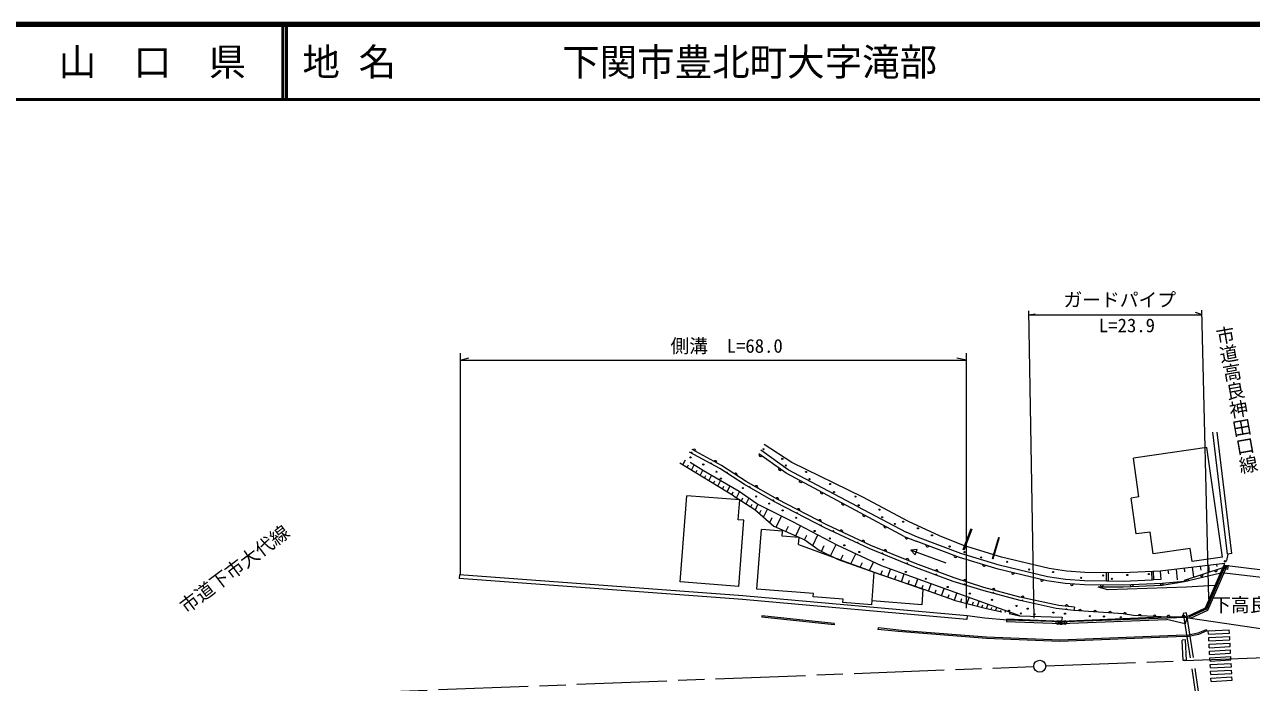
# Model space of a CAD drawing. Units: millimetres, scale not verified. Extents: x 40000 to 680000, y 20000 to 380000.
# Drawn here: x 333320 to 496952, y 292232 to 380000 of the extents above; entities that cross this region are included whole.
import ezdxf
from ezdxf.enums import TextEntityAlignment as Align

# ---------------------------------------------------------------- set-up
doc = ezdxf.new("R2010")
doc.units = ezdxf.units.MM
doc.header["$LTSCALE"] = 1000
doc.header["$PDMODE"] = 32
doc.header["$PDSIZE"] = 500
doc.linetypes.add('CHAIN', pattern=[18.5, 12, -1.5, 3.5, -1.5])
doc.linetypes.add('DASHED', pattern=[7.5, 6, -1.5])
for name, color, linetype, lineweight in [('M-BGD', 7, 'Continuous', 13), ('M-BMK', 2, 'CHAIN', 13), ('M-BMK-SRVR', 3, 'Continuous', 13), ('M-STR-HTXT', 7, 'Continuous', 13), ('M-TTL', 2, 'Continuous', 140), ('M-TTL-LINE', 7, 'Continuous', 50), ('M-TTL-TXT', 7, 'Continuous', 13)]:
    doc.layers.add(name, color=color, linetype=linetype, lineweight=lineweight)
doc.layers.add('M-BMK-HTXT', color=7, linetype='Continuous')
doc.styles.add('@ＭＳ ゴシック', font='')
doc.styles.add('ＭＳ ゴシック', font='')
doc.styles.get('@ＭＳ ゴシック').set_extended_font_data('@MS Gothic')
doc.styles.get('ＭＳ ゴシック').set_extended_font_data('MS Gothic')

msp = doc.modelspace()

# ---------------------------------------------------------------- linework, layer by layer
at = {"layer": 'M-BGD'}
for p, q in [((494338, 309417), (492393, 325637)), ((493742, 309346), (491793, 325603)), ((426030, 320759), (422012, 322960)), ((426282, 321158), (422339, 323318)), ((434912, 320137), (431236, 322748)), ((435165, 320618), (431511, 323220)), ((435641, 321587), (431956, 323982)), ((491000, 323562), (481199, 322173)), ((493072, 308937), (491000, 323562)), ((427876, 317141), (420724, 321490)), ((421112, 321254), (421449, 321951)), ((421693, 320900), (421862, 321249)), ((423875, 320475), (422078, 321568)), ((422275, 320547), (422611, 321244)), ((429329, 318640), (426030, 320759)), ((429581, 319039), (426282, 321158)), ((445143, 316965), (435641, 321587)), ((481936, 316976), (481199, 322173)), ((422856, 320193), (423024, 320542)), ((423437, 319840), (423774, 320537)), ((428615, 317696), (423875, 320475)), ((424019, 319486), (424189, 319839)), ((424600, 319133), (424945, 319848)), ((425196, 318770), (425371, 319133)), ((425793, 318407), (426148, 319143)), ((444208, 315178), (434912, 320137)), ((444411, 315728), (435165, 320618)), ((426406, 318034), (426586, 318407)), ((427020, 317661), (427385, 318418)), ((427650, 317277), (427836, 317661)), ((428275, 316882), (428655, 317668)), ((431003, 316043), (428615, 317696)), ((433532, 316238), (429329, 318640)), ((433784, 316637), (429581, 319039)), ((420764, 305639), (421669, 317128)), ((428700, 316574), (421669, 317128)), ((427876, 317141), (430728, 315294)), ((428492, 313932), (428700, 316574)), ((428922, 316463), (429107, 316845)), ((429569, 316044), (429928, 316787)), ((430180, 315649), (430354, 316010)), ((430786, 315244), (431139, 315975)), ((435772, 313679), (431003, 316043)), ((440065, 312856), (433532, 316238)), ((440305, 313273), (433784, 316637)), ((451229, 313683), (445143, 316965)), ((481936, 316976), (480910, 316830)), ((481588, 312042), (480910, 316830)), ((430728, 315294), (433232, 313104)), ((431341, 314758), (431558, 315209)), ((431895, 314273), (432413, 315344)), ((432708, 313562), (433027, 314222)), ((433569, 312953), (434278, 314420)), ((450619, 311719), (444208, 315178)), ((444411, 315728), (450886, 312264)), ((429268, 313871), (428492, 313932)), ((428571, 305023), (429268, 313871)), ((431001, 304691), (431627, 312633)), ((434424, 312413), (431627, 312633)), ((433232, 313104), (437390, 311243)), ((434871, 312370), (435213, 313079)), ((441687, 310542), (435772, 313679)), ((436173, 311788), (436818, 313124)), ((445952, 310123), (440065, 312856)), ((446175, 310511), (440305, 313273)), ((455344, 311810), (451229, 313683)), ((458498, 309962), (459552, 312771)), ((458639, 309909), (459692, 312718)), ((434371, 311731), (434424, 312413)), ((436625, 311554), (434371, 311731)), ((436553, 310642), (436625, 311554)), ((437359, 311257), (437663, 311886)), ((437390, 311243), (439300, 309864)), ((438431, 310492), (439114, 311906)), ((450619, 311719), (452228, 311088)), ((452432, 311598), (450886, 312264)), ((458000, 308922), (452228, 311088)), ((458175, 309444), (452421, 311603)), ((458527, 310486), (455344, 311810)), ((462411, 308764), (463273, 311637)), ((462507, 308735), (463369, 311609)), ((483434, 312303), (481588, 312042)), ((483844, 309405), (483434, 312303)), ((436553, 310642), (446653, 306945)), ((439300, 309864), (441830, 308642)), ((439588, 309725), (439959, 310493)), ((440825, 309128), (441545, 310617)), ((447625, 307809), (441687, 310542)), ((442145, 308532), (442500, 309268)), ((443518, 308048), (444170, 309399)), ((451944, 307671), (445952, 310123)), ((452153, 308112), (446175, 310511)), ((452373, 309978), (451539, 309889)), ((456221, 308136), (451539, 309889)), ((451539, 309889), (452110, 309275)), ((452110, 309275), (452373, 309978)), ((457802, 310788), (457796, 310776)), ((463325, 307900), (458175, 309444)), ((458639, 309909), (458498, 309962)), ((463613, 308962), (458527, 310486)), ((488796, 310107), (483844, 309405)), ((489043, 308366), (488796, 310107)), ((493687, 308484), (493840, 309358)), ((494338, 309417), (493742, 309346)), ((441830, 308642), (447490, 306651)), ((444764, 307610), (445063, 308230)), ((446009, 307172), (446555, 308302)), ((451523, 306352), (447625, 307809)), ((457179, 305697), (451944, 307671)), ((457302, 306184), (452153, 308112)), ((463181, 307368), (458000, 308922)), ((462507, 308735), (462411, 308764)), ((469749, 306339), (463325, 307900)), ((469964, 307419), (463613, 308962)), ((493410, 308113), (484777, 307079)), ((493072, 308937), (489043, 308366)), ((490232, 307229), (490173, 307725)), ((490837, 302175), (493283, 307819)), ((493280, 307794), (490854, 302140)), ((493434, 307773), (490969, 302028)), ((491144, 301877), (493698, 307771)), ((491361, 306941), (491252, 307854)), ((492367, 307686), (492331, 307983)), ((493435, 307776), (493280, 307794)), ((493283, 307819), (493410, 308113)), ((493698, 307771), (493283, 307819)), ((493489, 307342), (493582, 307876)), ((501672, 306838), (493698, 307771)), ((493784, 307291), (493890, 307897)), ((391344, 306601), (391307, 306102)), ((429099, 303312), (391307, 306102)), ((429136, 303811), (391344, 306601)), ((446309, 302578), (446653, 306945)), ((446653, 306945), (453142, 304676)), ((447490, 306651), (451390, 305296)), ((447538, 306634), (447725, 307167)), ((448461, 306310), (448832, 307365)), ((449367, 305991), (449551, 306514)), ((450274, 305673), (450638, 306709)), ((466069, 301135), (451523, 306352)), ((452086, 305036), (452443, 306052)), ((461272, 304906), (457302, 306184)), ((469642, 305799), (463181, 307368)), ((472152, 305967), (469749, 306339)), ((472270, 307062), (469964, 307419)), ((474742, 306911), (472270, 307062)), ((479795, 306850), (474742, 306911)), ((477599, 305736), (477606, 306876)), ((477899, 305729), (477906, 306873)), ((484777, 307079), (479795, 306850)), ((483726, 305898), (483677, 307029)), ((483926, 305907), (483877, 307038)), ((484777, 307079), (484876, 305982)), ((485916, 306712), (485856, 307208)), ((487106, 305913), (486935, 307337)), ((493153, 307520), (487963, 305845)), ((492854, 306831), (487975, 305656)), ((488074, 306970), (488014, 307467)), ((489253, 306261), (489093, 307596)), ((501804, 305815), (492945, 306865)), ((493785, 307298), (493489, 307342)), ((428571, 305023), (420764, 305639)), ((438552, 304096), (431001, 304691)), ((451180, 305354), (451360, 305867)), ((457249, 303222), (451390, 305296)), ((452976, 304724), (453153, 305227)), ((453142, 304676), (452977, 302580)), ((453865, 304411), (454215, 305408)), ((454738, 304104), (454911, 304598)), ((455610, 303798), (455954, 304777)), ((461309, 304444), (457179, 305697)), ((466057, 303608), (461272, 304906)), ((466084, 303157), (461309, 304444)), ((472093, 305420), (469642, 305799)), ((474681, 305262), (472093, 305420)), ((474701, 305812), (472152, 305967)), ((479822, 305199), (474681, 305262)), ((477599, 305736), (474701, 305812)), ((479819, 304949), (476514, 304962)), ((477798, 304590), (476514, 304962)), ((477899, 305729), (477599, 305736)), ((488299, 304961), (477798, 304590)), ((479829, 305717), (477899, 305729)), ((485054, 305426), (479822, 305199)), ((483726, 305898), (479829, 305717)), ((485065, 305176), (479833, 304950)), ((483926, 305907), (483726, 305898)), ((484876, 305982), (483926, 305907)), ((487974, 305690), (485054, 305426)), ((487975, 305656), (485065, 305176)), ((487963, 305845), (487974, 305690)), ((492077, 305150), (488299, 304961)), ((492124, 305144), (492077, 305150)), ((458987, 300627), (429091, 303313)), ((459032, 301124), (429136, 303811)), ((438519, 303677), (438552, 304096)), ((442480, 303365), (438519, 303677)), ((442442, 302883), (442480, 303365)), ((446309, 302578), (442442, 302883)), ((452977, 302580), (446350, 303102)), ((456467, 303497), (456637, 303982)), ((457249, 303222), (461593, 302102)), ((457326, 303204), (457660, 304157)), ((458190, 303000), (458340, 303427)), ((459054, 302795), (459322, 303555)), ((459744, 302632), (459865, 302974)), ((460434, 302468), (460649, 303079)), ((471262, 302520), (466057, 303608)), ((470922, 302089), (466084, 303157)), ((431665, 301124), (431645, 300925)), ((441309, 300116), (431665, 301124)), ((459032, 301124), (458999, 300626)), ((461382, 300796), (459032, 301124)), ((461046, 302324), (461142, 302596)), ((461593, 302102), (463638, 301661)), ((461658, 302179), (461826, 302657)), ((462269, 302034), (462342, 302240)), ((462881, 301890), (463002, 302235)), ((463493, 301745), (463542, 301884)), ((464104, 301600), (464179, 301813)), ((464645, 301443), (466069, 301135)), ((464716, 301455), (464741, 301529)), ((465327, 301311), (465356, 301391)), ((466069, 301135), (471688, 300956)), ((473253, 301816), (470922, 302089)), ((473336, 302264), (471262, 302520)), ((473336, 302264), (473253, 301816)), ((479823, 301379), (473253, 301816)), ((481198, 301159), (479823, 301379)), ((484899, 300967), (481198, 301159)), ((488258, 301514), (487863, 301453)), ((488358, 301015), (490837, 302175)), ((490854, 302140), (488629, 301103)), ((488629, 301103), (488692, 300967)), ((490969, 302028), (488692, 300967)), ((488824, 300791), (491144, 301877)), ((441289, 299917), (431645, 300925)), ((441309, 300116), (441289, 299917)), ((447164, 299504), (447144, 299305)), ((450671, 299137), (447164, 299504)), ((464366, 300560), (461382, 300796)), ((464313, 300713), (464299, 300364)), ((464299, 300364), (471567, 300077)), ((464313, 300713), (471612, 300426)), ((470345, 300367), (464366, 300560)), ((473345, 300366), (470345, 300367)), ((471567, 300077), (485602, 300649)), ((471612, 300426), (484899, 300967)), ((471688, 300956), (471612, 300426)), ((488188, 300911), (473345, 300366)), ((484899, 300967), (488358, 301015)), ((488095, 300052), (485602, 300649)), ((488348, 300798), (488095, 300052)), ((488348, 300798), (488358, 301015)), ((488824, 300791), (488348, 300798)), ((488824, 300791), (502301, 298834)), ((449828, 299025), (447144, 299305)), ((461617, 298078), (449828, 299025)), ((461627, 298258), (450671, 299137)), ((471407, 297716), (461617, 298078)), ((471407, 297896), (461627, 298258)), ((486906, 298480), (471407, 297896)), ((486919, 298301), (471407, 297716)), ((488587, 298544), (486906, 298480)), ((488608, 298365), (486919, 298301)), ((488156, 297914), (487706, 297895)), ((487825, 295142), (487706, 297895)), ((488274, 295161), (488156, 297914)), ((489817, 298795), (488587, 298544)), ((489871, 298622), (488608, 298365)), ((490922, 299269), (489817, 298795)), ((490993, 299104), (489871, 298622)), ((490922, 299269), (490993, 299104)), ((491200, 299117), (493996, 299274)), ((491225, 298668), (491200, 299117)), ((491225, 298668), (494021, 298825)), ((491250, 298218), (494046, 298376)), ((491275, 297769), (491250, 298218)), ((491275, 297769), (494072, 297926)), ((494021, 298825), (493996, 299274)), ((494072, 297926), (494046, 298376)), ((491300, 297320), (494097, 297477)), ((491326, 296871), (491300, 297320)), ((491326, 296871), (494122, 297028)), ((491351, 296421), (494147, 296578)), ((491376, 295972), (491351, 296421)), ((494122, 297028), (494097, 297477)), ((494173, 296129), (494147, 296578)), ((488274, 295161), (487825, 295142)), ((491376, 295972), (494173, 296129)), ((491402, 295523), (494198, 295680)), ((491427, 295073), (491402, 295523)), ((491427, 295073), (494223, 295231)), ((491452, 294624), (494248, 294781)), ((491477, 294175), (491452, 294624)), ((494223, 295231), (494198, 295680)), ((494274, 294332), (494248, 294781)), ((491477, 294175), (494274, 294332)), ((491503, 293725), (494299, 293883)), ((491528, 293276), (491503, 293725)), ((491528, 293276), (494324, 293433)), ((491553, 292827), (494350, 292984)), ((494324, 293433), (494299, 293883)), ((494375, 292535), (494350, 292984)), ((491578, 292378), (491553, 292827)), ((491578, 292378), (494375, 292535))]:
    msp.add_line(p, q, dxfattribs=at)
at = {"layer": 'M-BGD', "linetype": 'DASHED'}
for p, q in [((487863, 301453), (490712, 282718)), ((488258, 301514), (490276, 288244))]:
    msp.add_line(p, q, dxfattribs=at)
at = {"layer": 'M-BGD'}
for centre, radius in [((431867, 323344), 75), ((422139, 322263), 75), ((423846, 321313), 75), ((434383, 322071), 75), ((434859, 321182), 75), ((425606, 320339), 75), ((426181, 319419), 75), ((437553, 320314), 75), ((437998, 319357), 75), ((429113, 318160), 75), ((440754, 318699), 75), ((441281, 317631), 75), ((430898, 317040), 75), ((432641, 316094), 75), ((444135, 317029), 75), ((444566, 315855), 75), ((434427, 315182), 75), ((436225, 314203), 75), ((447331, 315292), 75), ((447692, 314266), 75), ((449394, 313385), 75), ((450505, 313675), 75), ((452476, 312791), 75), ((438700, 312445), 75), ((440708, 311429), 75), ((454343, 311859), 75), ((442656, 310534), 75), ((444650, 309628), 75), ((456694, 310371), 75), ((458693, 309618), 75), ((447839, 308625), 75), ((460915, 308916), 75), ((464364, 308331), 75), ((493446, 308405), 100), ((450864, 306971), 75), ((453511, 306066), 75), ((467313, 307295), 75), ((470497, 306965), 75), ((474241, 306197), 75), ((477179, 306502), 75), ((478321, 306055), 75), ((480389, 306571), 75), ((483269, 306700), 75), ((456427, 304959), 75), ((459397, 304081), 75), ((462348, 303254), 75), ((464614, 301805), 75), ((465618, 302439), 75), ((466193, 301431), 75), ((467111, 302080), 75), ((468006, 301318), 75), ((470533, 301553), 75), ((472081, 301411), 75), ((475409, 301080), 75), ((477281, 301036), 75), ((479532, 300921), 75)]:
    msp.add_circle(centre, radius, dxfattribs=at)
for centre, radius, start, end in [((422274, 322816), 100, 331.28188, 151.28188), ((422646, 323150), 200, 331.28188, 151.28188), ((431472, 322580), 200, 144.62339, 324.62339), ((424862, 321399), 100, 331.28188, 151.28188), ((425452, 321612), 200, 331.28188, 151.28188), ((434081, 320727), 200, 144.62339, 324.62339), ((426970, 320155), 100, 327.28712, 147.28712), ((428178, 319940), 200, 327.28712, 147.28712), ((436837, 319111), 200, 151.91863, 331.91863), ((430020, 318245), 100, 330.25588, 150.25588), ((430912, 318278), 200, 330.25588, 150.25588), ((439660, 317604), 200, 151.91863, 331.91863), ((433146, 316458), 100, 330.25588, 150.25588), ((433690, 316691), 200, 331.38599, 150.25588), ((442483, 316098), 200, 151.91863, 331.91863), ((436334, 314787), 100, 332.63041, 152.63041), ((436532, 315219), 200, 332.70624, 152.70624), ((445304, 314587), 200, 151.65649, 331.65649), ((439376, 313752), 200, 332.70624, 152.70624), ((439531, 313132), 100, 332.63041, 152.63041), ((442254, 312355), 200, 334.8058, 154.8058), ((448120, 313068), 200, 151.65649, 331.65649), ((441152, 312351), 100, 335.10104, 155.10104), ((444418, 310835), 100, 335.10104, 155.10104), ((445150, 310993), 200, 334.8058, 154.8058), ((450955, 311588), 200, 158.56249, 338.56249), ((447718, 309400), 100, 337.73972, 157.73972), ((448094, 309741), 200, 338.13847, 158.13847), ((453732, 310523), 200, 159.4325, 339.4326), ((451063, 308550), 200, 338.13847, 158.13847), ((451050, 308037), 100, 337.73972, 157.73972), ((457477, 309118), 200, 159.4325, 339.4326), ((461296, 307934), 200, 163.309, 343.309), ((454963, 307060), 200, 339.4668, 159.4667), ((454899, 306557), 100, 339.3454, 159.3455), ((465156, 306889), 200, 166.3488, 346.3488), ((488395, 305984), 200, 197.8855, 17.8855), ((490298, 306598), 200, 197.8855, 17.8855), ((492201, 307213), 200, 197.8855, 17.8855), ((458732, 305724), 200, 342.1618, 162.1618), ((458675, 305243), 100, 343.1233, 163.1233), ((462557, 304558), 200, 344.8199, 164.8199), ((469043, 305945), 200, 166.3488, 346.3488), ((472995, 305365), 200, 176.5086, 356.5085), ((476991, 305234), 200, 179.3044, 359.3044), ((480990, 305250), 200, 182.4799, 2.4799), ((484986, 305423), 200, 182.4799, 2.4799), ((486978, 305600), 100, 185.1623, 5.1624), ((462513, 304120), 100, 344.9163, 164.9163), ((466423, 303532), 200, 348.1898, 168.1898), ((466379, 303092), 100, 347.552, 167.5519), ((472310, 302391), 200, 352.9732, 172.9733), ((472260, 301932), 100, 353.3013, 173.3013), ((474094, 301760), 200, 356.1966, 176.1966), ((476089, 301627), 200, 356.1966, 176.1966), ((478085, 301494), 200, 356.1966, 176.1966), ((480078, 301338), 200, 350.8971, 170.897), ((482062, 301114), 200, 357.0429, 177.0428), ((484060, 301011), 200, 357.0429, 177.0428), ((485899, 300981), 200, 0.7848, 180.7849), ((487899, 301008), 200, 0.7848, 180.7849)]:
    msp.add_arc(centre, radius, start, end, dxfattribs=at)
for p in [(471157, 300218), (471553, 300211), (472049, 300222)]:
    msp.add_point(p, dxfattribs=at)
at = {"layer": 'M-BMK'}
for p, q in [((469516, 294446), (572271, 298318)), ((370026, 290553), (467918, 294371))]:
    msp.add_line(p, q, dxfattribs=at)
at = {"layer": 'M-BMK-SRVR'}
msp.add_circle((468717, 294402), 800, dxfattribs=at)
at = {"layer": 'M-STR-HTXT'}
for p, q in [((467968, 300817), (467253, 341804)), ((467262, 341268), (468121, 341420)), ((467262, 341268), (490367, 341292)), ((490367, 341292), (489483, 341599)), ((491272, 303372), (490352, 341906)), ((391448, 306647), (391448, 336152)), ((391448, 335229), (392554, 335552)), ((458938, 335229), (457648, 335506)), ((458938, 302129), (458938, 336164)), ((391448, 335229), (458938, 335229))]:
    msp.add_line(p, q, dxfattribs=at)
at = {"layer": 'M-TTL'}
msp.add_line((680000, 380000), (40000, 380000), dxfattribs=at)
at = {"layer": 'M-TTL-LINE'}
for p, q in [((367750, 380000), (367750, 370000)), ((368250, 380000), (368250, 370000)), ((40000, 370000), (680000, 370000))]:
    msp.add_line(p, q, dxfattribs=at)

# ---------------------------------------------------------------- texts
at = {"layer": 'M-BGD', "style": 'ＭＳ ゴシック'}
msp.add_text('下高良橋', height=1833, rotation=0.01, dxfattribs=at).set_placement((491708, 301117), align=Align.BOTTOM_LEFT)
at = {"layer": 'M-BMK-HTXT', "style": '@ＭＳ ゴシック'}
msp.add_text('市道高良神田口線', height=1833, rotation=280.046, dxfattribs=at).set_placement((495280, 319824), align=Align.BOTTOM_RIGHT)
at = {"layer": 'M-BMK-HTXT', "style": 'ＭＳ ゴシック'}
msp.add_text('市道下市大代線', height=1833, rotation=37.055, dxfattribs=at).set_placement((355227, 300920), align=Align.BOTTOM_LEFT)
at = {"layer": 'M-STR-HTXT', "style": 'ＭＳ ゴシック'}
for s, p in [('ガードパイプ', (471883, 341815)), ('L=23.9', (476605, 338398)), ('側溝\u3000L=68.0', (419461, 335663))]:
    msp.add_text(s, height=1833, dxfattribs=at).set_placement(p, align=Align.BOTTOM_LEFT)
at = {"layer": 'M-TTL-TXT', "style": 'ＭＳ ゴシック'}
msp.add_text('山\u3000口\u3000県', height=3666, dxfattribs=at).set_placement((350375, 375000), align=Align.MIDDLE_CENTER)
for s, p in [('地 名', (370380, 375000)), ('下関市豊北町大字滝部', (405024, 375000))]:
    msp.add_text(s, height=3666, dxfattribs=at).set_placement(p, align=Align.MIDDLE_LEFT)

doc.saveas('drawing.dxf')
